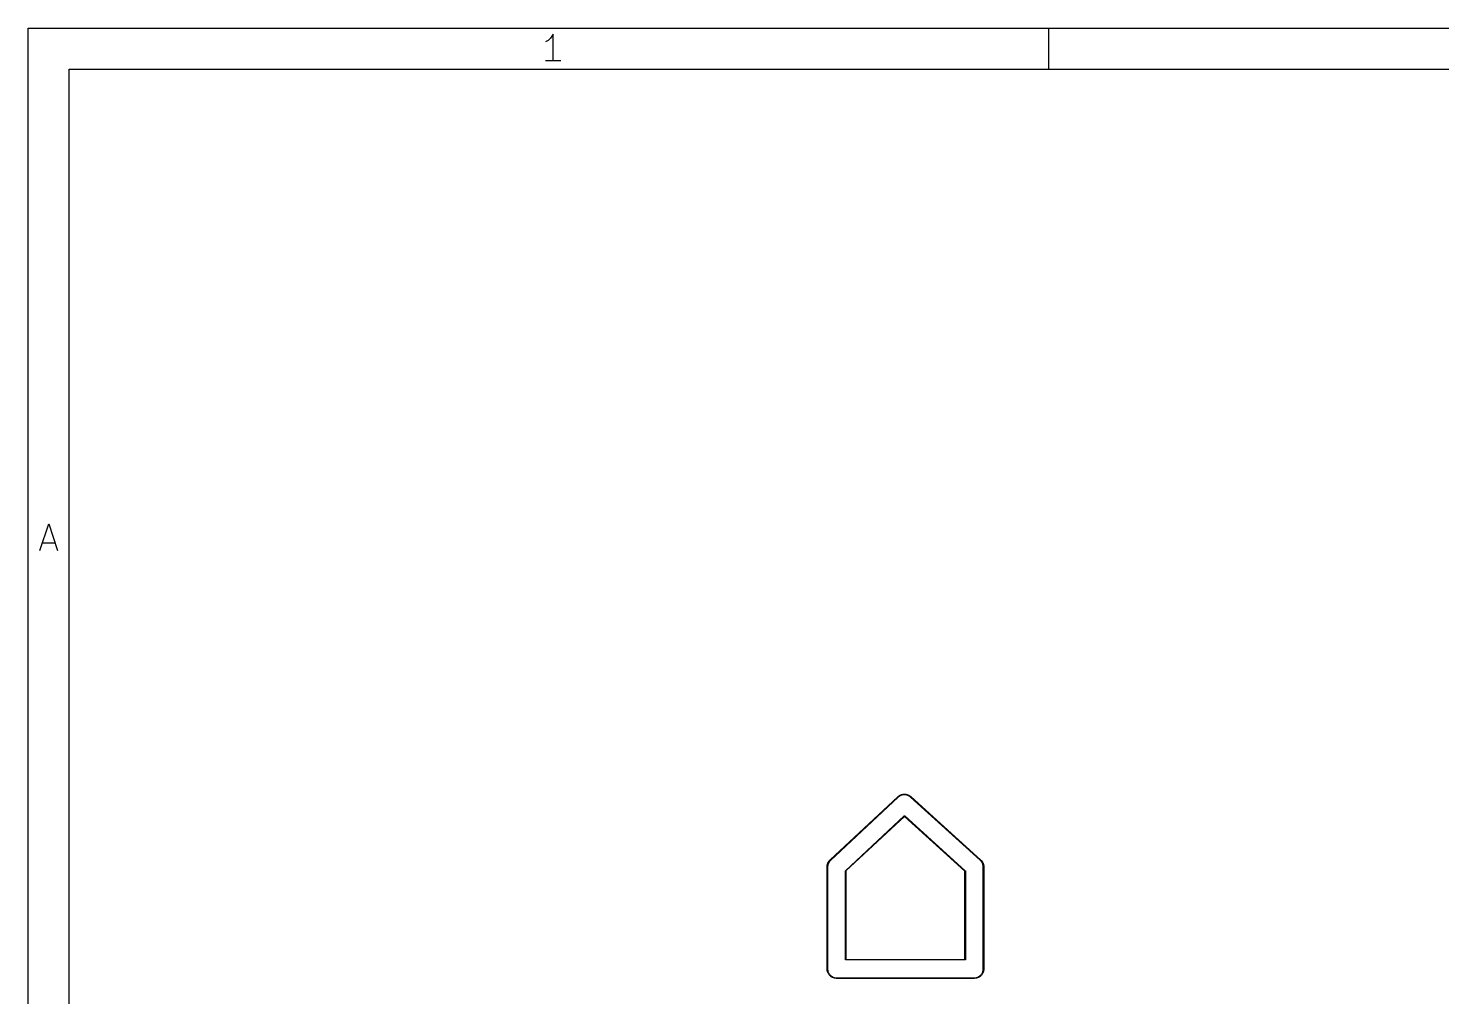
# Model space of a CAD drawing. Header units: inches. Extents: x 0.4 to 11.3, y -7.9 to -0.4.
# Drawn here: x 0.394 to 3.12, y -2.262 to -0.394 of the extents above; entities that cross this region are included whole.
import ezdxf

# ---------------------------------------------------------------- set-up
doc = ezdxf.new("R2010")
doc.units = ezdxf.units.IN
doc.header["$MEASUREMENT"] = 0
doc.layers.add('Translucent', color=161, linetype='CONTINUOUS', true_color=0x5994dc)

msp = doc.modelspace()

# ---------------------------------------------------------------- linework, layer by layer
at = {"layer": 'BLACK', "linetype": 'CONTINUOUS'}
for p, q in [((0.3937, -0.3937), (11.2993, -0.3937)), ((0.3937, -7.8743), (0.3937, -0.3937)), ((1.4062, -0.4053), (1.4013, -0.4126)), ((1.4062, -0.4564), (1.4062, -0.4053)), ((2.3622, -0.4724), (2.3622, -0.3937)), ((1.3965, -0.4174), (1.3916, -0.4199)), ((1.4013, -0.4126), (1.3965, -0.4174)), ((1.4208, -0.4564), (1.3916, -0.4564)), ((0.4724, -0.4724), (11.2206, -0.4724)), ((0.4724, -7.7956), (0.4724, -0.4724)), ((0.416, -1.4013), (0.4331, -1.3501)), ((0.4331, -1.3501), (0.4501, -1.4013)), ((0.4209, -1.3867), (0.4453, -1.3867))]:
    msp.add_line(p, q, dxfattribs=at)
at = {"layer": 'Translucent', "linetype": 'CONTINUOUS'}
for p, q in [((1.9403, -1.9985), (2.0712, -1.8764)), ((2.0719, -1.8772), (1.941, -1.9992)), ((2.0712, -1.8764), (2.0715, -1.8762)), ((2.0712, -1.8764), (2.0712, -1.8764)), ((2.0712, -1.8764), (2.0712, -1.8764)), ((2.0715, -1.8762), (2.0718, -1.8759)), ((2.0718, -1.8759), (2.0719, -1.8759)), ((2.0719, -1.8759), (2.072, -1.8758)), ((2.0719, -1.8759), (2.0719, -1.8759)), ((2.0722, -1.8769), (2.0719, -1.8772)), ((2.072, -1.8758), (2.0721, -1.8757)), ((2.0721, -1.8757), (2.0725, -1.8754)), ((2.0721, -1.8757), (2.0721, -1.8757)), ((2.0721, -1.8757), (2.0721, -1.8757)), ((2.0725, -1.8766), (2.0722, -1.8769)), ((2.0722, -1.8769), (2.0722, -1.8769)), ((2.0722, -1.8769), (2.0722, -1.8769)), ((2.0725, -1.8754), (2.0728, -1.8752)), ((2.0726, -1.8765), (2.0725, -1.8766)), ((2.0727, -1.8764), (2.0726, -1.8765)), ((2.0726, -1.8765), (2.0726, -1.8765)), ((2.0726, -1.8765), (2.0726, -1.8765)), ((2.0731, -1.8762), (2.0727, -1.8764)), ((2.0728, -1.8751), (2.0729, -1.875)), ((2.0728, -1.8752), (2.0728, -1.8751)), ((2.0728, -1.8751), (2.0728, -1.8751)), ((2.0729, -1.875), (2.0731, -1.8749)), ((2.0731, -1.8749), (2.0734, -1.8747)), ((2.0731, -1.8749), (2.0731, -1.8749)), ((2.0731, -1.8749), (2.0731, -1.8749)), ((2.0734, -1.8759), (2.0731, -1.8762)), ((2.0731, -1.8762), (2.0731, -1.8762)), ((2.0731, -1.8762), (2.0731, -1.8762)), ((2.0734, -1.8747), (2.0737, -1.8745)), ((2.0735, -1.8758), (2.0734, -1.8759)), ((2.0736, -1.8757), (2.0735, -1.8758)), ((2.0735, -1.8758), (2.0735, -1.8758)), ((2.0735, -1.8758), (2.0735, -1.8758)), ((2.074, -1.8755), (2.0736, -1.8757)), ((2.0737, -1.8745), (2.0738, -1.8745)), ((2.0738, -1.8745), (2.0739, -1.8744)), ((2.0738, -1.8745), (2.0738, -1.8745)), ((2.0739, -1.8744), (2.074, -1.8743)), ((2.074, -1.8743), (2.0741, -1.8743)), ((2.0743, -1.8753), (2.074, -1.8755)), ((2.074, -1.8755), (2.074, -1.8755)), ((2.074, -1.8755), (2.074, -1.8755)), ((2.0741, -1.8743), (2.0744, -1.8741)), ((2.0741, -1.8743), (2.0741, -1.8743)), ((2.0744, -1.8752), (2.0743, -1.8753)), ((2.0744, -1.8741), (2.0748, -1.8739)), ((2.0746, -1.8751), (2.0744, -1.8752)), ((2.0744, -1.8752), (2.0744, -1.8752)), ((2.0744, -1.8752), (2.0744, -1.8752)), ((2.0749, -1.8749), (2.0746, -1.8751)), ((2.0748, -1.8739), (2.0748, -1.8738)), ((2.0748, -1.8738), (2.0749, -1.8738)), ((2.0748, -1.8739), (2.0748, -1.8739)), ((2.0749, -1.8738), (2.0751, -1.8737)), ((2.0753, -1.8747), (2.0749, -1.8749)), ((2.0749, -1.8749), (2.0749, -1.8749)), ((2.0749, -1.8749), (2.0749, -1.8749)), ((2.0751, -1.8737), (2.0755, -1.8735)), ((2.0751, -1.8737), (2.0751, -1.8737)), ((2.0751, -1.8737), (2.0751, -1.8737)), ((2.0754, -1.8746), (2.0753, -1.8747)), ((2.0756, -1.8746), (2.0754, -1.8746)), ((2.0754, -1.8746), (2.0754, -1.8746)), ((2.0754, -1.8746), (2.0754, -1.8746)), ((2.0755, -1.8735), (2.0758, -1.8733)), ((2.0759, -1.8744), (2.0756, -1.8746)), ((2.0758, -1.8733), (2.0758, -1.8733)), ((2.0758, -1.8733), (2.0759, -1.8733)), ((2.0759, -1.8733), (2.076, -1.8732)), ((2.0763, -1.8742), (2.0759, -1.8744)), ((2.0759, -1.8744), (2.0759, -1.8744)), ((2.0759, -1.8744), (2.0759, -1.8744)), ((2.076, -1.8732), (2.0761, -1.8732)), ((2.0761, -1.8732), (2.0762, -1.8732)), ((2.0762, -1.8732), (2.0766, -1.873)), ((2.0762, -1.8732), (2.0762, -1.8732)), ((2.0764, -1.8741), (2.0763, -1.8742)), ((2.0766, -1.8741), (2.0764, -1.8741)), ((2.0764, -1.8741), (2.0764, -1.8741)), ((2.0764, -1.8741), (2.0764, -1.8741)), ((2.0766, -1.873), (2.0769, -1.8728)), ((2.0769, -1.8739), (2.0766, -1.8741)), ((2.0769, -1.8728), (2.0769, -1.8728)), ((2.0769, -1.8728), (2.077, -1.8728)), ((2.0773, -1.8737), (2.0769, -1.8739)), ((2.0769, -1.8739), (2.0769, -1.8739)), ((2.0769, -1.8739), (2.0769, -1.8739)), ((2.077, -1.8728), (2.0771, -1.8728)), ((2.0771, -1.8728), (2.0773, -1.8727)), ((2.0773, -1.8727), (2.0777, -1.8726)), ((2.0773, -1.8727), (2.0773, -1.8727)), ((2.0773, -1.8727), (2.0773, -1.8727)), ((2.0774, -1.8737), (2.0773, -1.8737)), ((2.0775, -1.8737), (2.0774, -1.8737)), ((2.0776, -1.8736), (2.0775, -1.8737)), ((2.0775, -1.8737), (2.0775, -1.8737)), ((2.078, -1.8735), (2.0776, -1.8736)), ((2.0777, -1.8726), (2.078, -1.8724)), ((2.078, -1.8724), (2.0781, -1.8724)), ((2.0784, -1.8734), (2.078, -1.8735)), ((2.078, -1.8735), (2.078, -1.8735)), ((2.078, -1.8735), (2.078, -1.8735)), ((2.0781, -1.8724), (2.0781, -1.8724)), ((2.0781, -1.8724), (2.0782, -1.8724)), ((2.0782, -1.8724), (2.0784, -1.8723)), ((2.0784, -1.8723), (2.0788, -1.8722)), ((2.0784, -1.8723), (2.0784, -1.8723)), ((2.0784, -1.8723), (2.0784, -1.8723)), ((2.0785, -1.8733), (2.0784, -1.8734)), ((2.0787, -1.8733), (2.0785, -1.8733)), ((2.0785, -1.8733), (2.0785, -1.8733)), ((2.0785, -1.8733), (2.0785, -1.8733)), ((2.0791, -1.8732), (2.0787, -1.8733)), ((2.0788, -1.8722), (2.0792, -1.8721)), ((2.0794, -1.8731), (2.0791, -1.8732)), ((2.0791, -1.8732), (2.0791, -1.8732)), ((2.0791, -1.8732), (2.0791, -1.8732)), ((2.0792, -1.8721), (2.0792, -1.8721)), ((2.0792, -1.8721), (2.0792, -1.8721)), ((2.0792, -1.8721), (2.0794, -1.8721)), ((2.0794, -1.8721), (2.0795, -1.872)), ((2.0796, -1.873), (2.0794, -1.8731)), ((2.0795, -1.872), (2.0795, -1.872)), ((2.0795, -1.872), (2.0796, -1.872)), ((2.0796, -1.872), (2.08, -1.8719)), ((2.0798, -1.873), (2.0796, -1.873)), ((2.0796, -1.873), (2.0796, -1.873)), ((2.0796, -1.873), (2.0796, -1.873)), ((2.0802, -1.8729), (2.0798, -1.873)), ((2.08, -1.8719), (2.0804, -1.8719)), ((2.0805, -1.8728), (2.0802, -1.8729)), ((2.0802, -1.8729), (2.0802, -1.8729)), ((2.0802, -1.8729), (2.0802, -1.8729)), ((2.0804, -1.8719), (2.0804, -1.8718)), ((2.0804, -1.8718), (2.0805, -1.8718)), ((2.0804, -1.8719), (2.0804, -1.8719)), ((2.0805, -1.8718), (2.0807, -1.8718)), ((2.0807, -1.8728), (2.0805, -1.8728)), ((2.0807, -1.8718), (2.0811, -1.8717)), ((2.0807, -1.8718), (2.0807, -1.8718)), ((2.0807, -1.8718), (2.0807, -1.8718)), ((2.0809, -1.8728), (2.0807, -1.8728)), ((2.0807, -1.8728), (2.0807, -1.8728)), ((2.0807, -1.8728), (2.0807, -1.8728)), ((2.0813, -1.8727), (2.0809, -1.8728)), ((2.0811, -1.8717), (2.0815, -1.8717)), ((2.0817, -1.8727), (2.0813, -1.8727)), ((2.0813, -1.8727), (2.0813, -1.8727)), ((2.0813, -1.8727), (2.0813, -1.8727)), ((2.0815, -1.8717), (2.0815, -1.8717)), ((2.0815, -1.8717), (2.0816, -1.8717)), ((2.0816, -1.8717), (2.0817, -1.8717)), ((2.0817, -1.8717), (2.0819, -1.8716)), ((2.0818, -1.8726), (2.0817, -1.8727)), ((2.082, -1.8726), (2.0818, -1.8726)), ((2.0818, -1.8726), (2.0818, -1.8726)), ((2.0818, -1.8726), (2.0818, -1.8726)), ((2.0819, -1.8716), (2.0819, -1.8716)), ((2.0819, -1.8716), (2.0819, -1.8716)), ((2.0819, -1.8716), (2.0823, -1.8716)), ((2.0824, -1.8726), (2.082, -1.8726)), ((2.0823, -1.8716), (2.0827, -1.8716)), ((2.0828, -1.8726), (2.0824, -1.8726)), ((2.0824, -1.8726), (2.0824, -1.8726)), ((2.0824, -1.8726), (2.0824, -1.8726)), ((2.0827, -1.8716), (2.0827, -1.8716)), ((2.0827, -1.8716), (2.0828, -1.8716)), ((2.0828, -1.8716), (2.0829, -1.8716)), ((2.0829, -1.8726), (2.0828, -1.8726)), ((2.0829, -1.8716), (2.0831, -1.8716)), ((2.083, -1.8726), (2.0829, -1.8726)), ((2.0829, -1.8726), (2.0829, -1.8726)), ((2.0831, -1.8726), (2.083, -1.8726)), ((2.0831, -1.8716), (2.0831, -1.8716)), ((2.0831, -1.8716), (2.0831, -1.8716)), ((2.0831, -1.8716), (2.0835, -1.8716)), ((2.0835, -1.8726), (2.0831, -1.8726)), ((2.0835, -1.8716), (2.0839, -1.8716)), ((2.0835, -1.8726), (2.0835, -1.8726)), ((2.0835, -1.8726), (2.0835, -1.8726)), ((2.0839, -1.8725), (2.0835, -1.8726)), ((2.0839, -1.8716), (2.0839, -1.8716)), ((2.0839, -1.8716), (2.0841, -1.8716)), ((2.0839, -1.8716), (2.0839, -1.8716)), ((2.0841, -1.8726), (2.0839, -1.8725)), ((2.0841, -1.8716), (2.0843, -1.8716)), ((2.0842, -1.8726), (2.0841, -1.8726)), ((2.0841, -1.8726), (2.0841, -1.8726)), ((2.0841, -1.8726), (2.0841, -1.8726)), ((2.0846, -1.8726), (2.0842, -1.8726)), ((2.0843, -1.8716), (2.0843, -1.8716)), ((2.0843, -1.8716), (2.0843, -1.8716)), ((2.0843, -1.8716), (2.0847, -1.8716)), ((2.085, -1.8726), (2.0846, -1.8726)), ((2.0846, -1.8726), (2.0846, -1.8726)), ((2.0846, -1.8726), (2.0846, -1.8726)), ((2.0847, -1.8716), (2.0851, -1.8716)), ((2.0852, -1.8726), (2.085, -1.8726)), ((2.0851, -1.8716), (2.0851, -1.8716)), ((2.0851, -1.8716), (2.0851, -1.8716)), ((2.0851, -1.8716), (2.0853, -1.8716)), ((2.0854, -1.8726), (2.0852, -1.8726)), ((2.0852, -1.8726), (2.0852, -1.8726)), ((2.0852, -1.8726), (2.0852, -1.8726)), ((2.0853, -1.8716), (2.0855, -1.8716)), ((2.0858, -1.8727), (2.0854, -1.8726)), ((2.0855, -1.8716), (2.0855, -1.8716)), ((2.0855, -1.8716), (2.0855, -1.8716)), ((2.0855, -1.8716), (2.0859, -1.8717)), ((2.0862, -1.8727), (2.0858, -1.8727)), ((2.0858, -1.8727), (2.0858, -1.8727)), ((2.0858, -1.8727), (2.0858, -1.8727)), ((2.0859, -1.8717), (2.0863, -1.8717)), ((2.0863, -1.8728), (2.0862, -1.8727)), ((2.0863, -1.8717), (2.0863, -1.8718)), ((2.0863, -1.8718), (2.0863, -1.8718)), ((2.0863, -1.8718), (2.0865, -1.8718)), ((2.0865, -1.8728), (2.0863, -1.8728)), ((2.0863, -1.8728), (2.0863, -1.8728)), ((2.0863, -1.8728), (2.0863, -1.8728)), ((2.0865, -1.8718), (2.0866, -1.8718)), ((2.0869, -1.8729), (2.0865, -1.8728)), ((2.0866, -1.8718), (2.0866, -1.8718)), ((2.0866, -1.8718), (2.0867, -1.8718)), ((2.0867, -1.8718), (2.0871, -1.8719)), ((2.0873, -1.8729), (2.0869, -1.8729)), ((2.0869, -1.8729), (2.0869, -1.8729)), ((2.0869, -1.8729), (2.0869, -1.8729)), ((2.0871, -1.8719), (2.0875, -1.872)), ((2.0874, -1.873), (2.0873, -1.8729)), ((2.0876, -1.873), (2.0874, -1.873)), ((2.0874, -1.873), (2.0874, -1.873)), ((2.0874, -1.873), (2.0874, -1.873)), ((2.0875, -1.872), (2.0875, -1.872)), ((2.0875, -1.872), (2.0875, -1.872)), ((2.0875, -1.872), (2.0876, -1.872)), ((2.0876, -1.872), (2.0878, -1.872)), ((2.088, -1.8731), (2.0876, -1.873)), ((2.0878, -1.872), (2.0878, -1.872)), ((2.0878, -1.872), (2.0878, -1.872)), ((2.0878, -1.872), (2.0882, -1.8721)), ((2.0884, -1.8732), (2.088, -1.8731)), ((2.088, -1.8731), (2.088, -1.8731)), ((2.088, -1.8731), (2.088, -1.8731)), ((2.0882, -1.8721), (2.0886, -1.8722)), ((2.0885, -1.8732), (2.0884, -1.8732)), ((2.0885, -1.8733), (2.0885, -1.8732)), ((2.0885, -1.8732), (2.0885, -1.8732)), ((2.0887, -1.8733), (2.0885, -1.8733)), ((2.0886, -1.8722), (2.0886, -1.8723)), ((2.0886, -1.8723), (2.0886, -1.8723)), ((2.0886, -1.8723), (2.0888, -1.8723)), ((2.089, -1.8734), (2.0887, -1.8733)), ((2.0888, -1.8723), (2.089, -1.8723)), ((2.089, -1.8723), (2.089, -1.8724)), ((2.089, -1.8724), (2.089, -1.8724)), ((2.089, -1.8724), (2.0894, -1.8725)), ((2.0891, -1.8734), (2.089, -1.8734)), ((2.0894, -1.8735), (2.0891, -1.8734)), ((2.0891, -1.8734), (2.0891, -1.8734)), ((2.0894, -1.8725), (2.0897, -1.8726)), ((2.0896, -1.8736), (2.0894, -1.8735)), ((2.0897, -1.8737), (2.0896, -1.8736)), ((2.0896, -1.8736), (2.0896, -1.8736)), ((2.0896, -1.8736), (2.0896, -1.8736)), ((2.0897, -1.8726), (2.0898, -1.8726)), ((2.0901, -1.8738), (2.0897, -1.8737)), ((2.0898, -1.8726), (2.0898, -1.8726)), ((2.0898, -1.8726), (2.0899, -1.8727)), ((2.0899, -1.8727), (2.0901, -1.8727)), ((2.0901, -1.8727), (2.0901, -1.8727)), ((2.0901, -1.8727), (2.0901, -1.8727)), ((2.0901, -1.8727), (2.0905, -1.8729)), ((2.0905, -1.874), (2.0901, -1.8738)), ((2.0901, -1.8738), (2.0901, -1.8738)), ((2.0901, -1.8738), (2.0901, -1.8738)), ((2.0905, -1.8729), (2.0909, -1.873)), ((2.0906, -1.874), (2.0905, -1.874)), ((2.0908, -1.8741), (2.0906, -1.874)), ((2.0906, -1.874), (2.0906, -1.874)), ((2.0906, -1.874), (2.0906, -1.874)), ((2.0911, -1.8743), (2.0908, -1.8741)), ((2.0909, -1.873), (2.0909, -1.8731)), ((2.0909, -1.8731), (2.0909, -1.8731)), ((2.0909, -1.8731), (2.091, -1.8731)), ((2.091, -1.8731), (2.0912, -1.8732)), ((2.0915, -1.8744), (2.0911, -1.8743)), ((2.0911, -1.8743), (2.0911, -1.8743)), ((2.0911, -1.8743), (2.0911, -1.8743)), ((2.0912, -1.8732), (2.0912, -1.8732)), ((2.0912, -1.8732), (2.0912, -1.8732)), ((2.0912, -1.8732), (2.0916, -1.8734)), ((2.0916, -1.8745), (2.0915, -1.8744)), ((2.0916, -1.8734), (2.0919, -1.8736)), ((2.0917, -1.8745), (2.0916, -1.8745)), ((2.0916, -1.8745), (2.0916, -1.8745)), ((2.0918, -1.8746), (2.0917, -1.8745)), ((2.0921, -1.8748), (2.0918, -1.8746)), ((2.0919, -1.8736), (2.0919, -1.8736)), ((2.0919, -1.8736), (2.092, -1.8736)), ((2.092, -1.8736), (2.0921, -1.8736)), ((2.0921, -1.8736), (2.0922, -1.8737)), ((2.0925, -1.875), (2.0921, -1.8748)), ((2.0921, -1.8748), (2.0921, -1.8748)), ((2.0921, -1.8748), (2.0921, -1.8748)), ((2.0922, -1.8737), (2.0923, -1.8737)), ((2.0923, -1.8737), (2.0923, -1.8737)), ((2.0923, -1.8737), (2.0926, -1.8739)), ((2.0926, -1.8751), (2.0925, -1.875)), ((2.0926, -1.8739), (2.093, -1.8741)), ((2.0928, -1.8752), (2.0926, -1.8751)), ((2.0926, -1.8751), (2.0926, -1.8751)), ((2.0926, -1.8751), (2.0926, -1.8751)), ((2.0931, -1.8754), (2.0928, -1.8752)), ((2.093, -1.8741), (2.093, -1.8741)), ((2.093, -1.8741), (2.093, -1.8741)), ((2.093, -1.8741), (2.0931, -1.8742)), ((2.0931, -1.8742), (2.0933, -1.8743)), ((2.0934, -1.8756), (2.0931, -1.8754)), ((2.0931, -1.8754), (2.0931, -1.8754)), ((2.0931, -1.8754), (2.0931, -1.8754)), ((2.0933, -1.8743), (2.0933, -1.8743)), ((2.0933, -1.8743), (2.0933, -1.8743)), ((2.0933, -1.8743), (2.0936, -1.8746)), ((2.0936, -1.8757), (2.0934, -1.8756)), ((2.0936, -1.8746), (2.094, -1.8748)), ((2.0937, -1.8758), (2.0936, -1.8757)), ((2.0936, -1.8757), (2.0936, -1.8757)), ((2.0936, -1.8757), (2.0936, -1.8757)), ((2.094, -1.876), (2.0937, -1.8758)), ((2.094, -1.8748), (2.094, -1.8748)), ((2.094, -1.8748), (2.094, -1.8748)), ((2.094, -1.8748), (2.0941, -1.8749)), ((2.0943, -1.8763), (2.094, -1.876)), ((2.094, -1.876), (2.094, -1.876)), ((2.094, -1.876), (2.094, -1.876)), ((2.0941, -1.8749), (2.0943, -1.875)), ((2.0943, -1.875), (2.0943, -1.875)), ((2.0943, -1.875), (2.0943, -1.875)), ((2.0943, -1.875), (2.0946, -1.8752)), ((2.0945, -1.8764), (2.0943, -1.8763)), ((2.0946, -1.8765), (2.0945, -1.8764)), ((2.0945, -1.8764), (2.0945, -1.8764)), ((2.0945, -1.8764), (2.0945, -1.8764)), ((2.0946, -1.8752), (2.0949, -1.8755)), ((2.0949, -1.8767), (2.0946, -1.8765)), ((2.0949, -1.8755), (2.0949, -1.8755)), ((2.0949, -1.8755), (2.095, -1.8755)), ((2.0952, -1.877), (2.0949, -1.8767)), ((2.0949, -1.8767), (2.0949, -1.8767)), ((2.0949, -1.8767), (2.0949, -1.8767)), ((2.095, -1.8755), (2.0951, -1.8756)), ((2.0951, -1.8756), (2.0952, -1.8757)), ((2.0952, -1.8757), (2.0952, -1.8757)), ((2.0952, -1.8757), (2.0952, -1.8757)), ((2.0952, -1.8757), (2.0955, -1.876)), ((2.2301, -1.999), (2.0952, -1.877)), ((2.0955, -1.876), (2.0958, -1.8763)), ((2.0958, -1.8763), (2.0959, -1.8763)), ((2.0959, -1.8763), (2.0959, -1.8763)), ((2.0959, -1.8763), (2.2307, -1.9983)), ((1.9701, -2.0192), (2.0835, -1.9135)), ((2.0838, -1.9145), (1.971, -2.0197)), ((2.0835, -1.9135), (2.0836, -1.9134)), ((2.0836, -1.9134), (2.0836, -1.9134)), ((2.0836, -1.9134), (2.0836, -1.9134)), ((2.0836, -1.9134), (2.0836, -1.9134)), ((2.0836, -1.9134), (2.0838, -1.9134)), ((2.0838, -1.9134), (2.084, -1.9134)), ((2.2003, -2.0199), (2.0838, -1.9145)), ((2.084, -1.9134), (2.084, -1.9134)), ((2.084, -1.9134), (2.084, -1.9134)), ((2.084, -1.9134), (2.0842, -1.9135)), ((2.084, -1.9134), (2.084, -1.9134)), ((2.0842, -1.9135), (2.2011, -2.0193)), ((1.9345, -2.0118), (1.9346, -2.0115)), ((1.9345, -2.2087), (1.9345, -2.0118)), ((1.9345, -2.0118), (1.9345, -2.0118)), ((1.9345, -2.0118), (1.9345, -2.0118)), ((1.9346, -2.01), (1.9347, -2.0097)), ((1.9346, -2.0103), (1.9346, -2.01)), ((1.9346, -2.01), (1.9346, -2.01)), ((1.9346, -2.01), (1.9346, -2.01)), ((1.9346, -2.0106), (1.9346, -2.0103)), ((1.9346, -2.0109), (1.9346, -2.0106)), ((1.9346, -2.0106), (1.9346, -2.0106)), ((1.9346, -2.0106), (1.9346, -2.0106)), ((1.9346, -2.0112), (1.9346, -2.0109)), ((1.9346, -2.0115), (1.9346, -2.0112)), ((1.9346, -2.0112), (1.9346, -2.0112)), ((1.9346, -2.0112), (1.9346, -2.0112)), ((1.9347, -2.0094), (1.9348, -2.0091)), ((1.9347, -2.0095), (1.9347, -2.0094)), ((1.9347, -2.0094), (1.9347, -2.0094)), ((1.9347, -2.0097), (1.9347, -2.0095)), ((1.9348, -2.0088), (1.9349, -2.0085)), ((1.9348, -2.0091), (1.9348, -2.0088)), ((1.9348, -2.0088), (1.9348, -2.0088)), ((1.9348, -2.0088), (1.9348, -2.0088)), ((1.9349, -2.0082), (1.935, -2.0079)), ((1.9349, -2.0083), (1.9349, -2.0082)), ((1.9349, -2.0085), (1.9349, -2.0083)), ((1.9349, -2.0083), (1.9349, -2.0083)), ((1.935, -2.0076), (1.9351, -2.0074)), ((1.935, -2.0077), (1.935, -2.0076)), ((1.935, -2.0076), (1.935, -2.0076)), ((1.935, -2.0079), (1.935, -2.0077)), ((1.9351, -2.0074), (1.9352, -2.0071)), ((1.9352, -2.0071), (1.9353, -2.0068)), ((1.9352, -2.0071), (1.9352, -2.0071)), ((1.9352, -2.0071), (1.9352, -2.0071)), ((1.9353, -2.0065), (1.9354, -2.0062)), ((1.9353, -2.0068), (1.9353, -2.0065)), ((1.9353, -2.0065), (1.9353, -2.0065)), ((1.9353, -2.0065), (1.9353, -2.0065)), ((1.9354, -2.0062), (1.9355, -2.006)), ((1.9355, -2.0059), (1.9356, -2.0057)), ((1.9355, -2.006), (1.9355, -2.0059)), ((1.9355, -2.006), (1.9355, -2.006)), ((1.9356, -2.011), (1.9355, -2.0112)), ((1.9355, -2.0112), (1.9355, -2.0115)), ((1.9355, -2.0115), (1.9355, -2.0115)), ((1.9355, -2.0115), (1.9355, -2.0115)), ((1.9355, -2.0115), (1.9355, -2.0118)), ((1.9355, -2.0118), (1.9355, -2.2087)), ((1.9356, -2.0057), (1.9357, -2.0054)), ((1.9357, -2.0098), (1.9356, -2.0101)), ((1.9356, -2.0101), (1.9356, -2.0104)), ((1.9356, -2.0104), (1.9356, -2.0104)), ((1.9356, -2.0104), (1.9356, -2.0104)), ((1.9356, -2.0104), (1.9356, -2.0107)), ((1.9356, -2.0107), (1.9356, -2.0109)), ((1.9356, -2.0109), (1.9356, -2.0109)), ((1.9356, -2.0109), (1.9356, -2.011)), ((1.9357, -2.0053), (1.9358, -2.0051)), ((1.9357, -2.0054), (1.9357, -2.0053)), ((1.9357, -2.0054), (1.9357, -2.0054)), ((1.9358, -2.009), (1.9357, -2.0093)), ((1.9357, -2.0093), (1.9357, -2.0093)), ((1.9357, -2.0093), (1.9357, -2.0093)), ((1.9357, -2.0093), (1.9357, -2.0096)), ((1.9357, -2.0096), (1.9357, -2.0098)), ((1.9357, -2.0098), (1.9357, -2.0098)), ((1.9357, -2.0098), (1.9357, -2.0098)), ((1.9358, -2.0051), (1.9359, -2.0049)), ((1.9359, -2.0085), (1.9358, -2.0087)), ((1.9358, -2.0087), (1.9358, -2.0087)), ((1.9358, -2.0087), (1.9358, -2.0087)), ((1.9358, -2.0087), (1.9358, -2.009)), ((1.9359, -2.0048), (1.9361, -2.0046)), ((1.9359, -2.0049), (1.9359, -2.0048)), ((1.9359, -2.0048), (1.9359, -2.0048)), ((1.936, -2.0079), (1.9359, -2.0082)), ((1.9359, -2.0082), (1.9359, -2.0082)), ((1.9359, -2.0082), (1.9359, -2.0082)), ((1.9359, -2.0082), (1.9359, -2.0085)), ((1.9361, -2.0076), (1.936, -2.0079)), ((1.9361, -2.0046), (1.9362, -2.0043)), ((1.9362, -2.0071), (1.9361, -2.0074)), ((1.9361, -2.0074), (1.9361, -2.0076)), ((1.9361, -2.0076), (1.9361, -2.0076)), ((1.9361, -2.0076), (1.9361, -2.0076)), ((1.9362, -2.0042), (1.9363, -2.004)), ((1.9362, -2.0043), (1.9362, -2.0042)), ((1.9362, -2.0043), (1.9362, -2.0043)), ((1.9363, -2.0068), (1.9362, -2.0071)), ((1.9362, -2.0071), (1.9362, -2.0071)), ((1.9362, -2.0071), (1.9362, -2.0071)), ((1.9363, -2.004), (1.9364, -2.0038)), ((1.9364, -2.0065), (1.9363, -2.0068)), ((1.9364, -2.0037), (1.9366, -2.0035)), ((1.9364, -2.0038), (1.9364, -2.0037)), ((1.9364, -2.0038), (1.9364, -2.0038)), ((1.9365, -2.006), (1.9364, -2.0063)), ((1.9364, -2.0063), (1.9364, -2.0065)), ((1.9364, -2.0065), (1.9364, -2.0065)), ((1.9364, -2.0065), (1.9364, -2.0065)), ((1.9366, -2.006), (1.9365, -2.006)), ((1.9366, -2.0035), (1.9367, -2.0032)), ((1.9367, -2.0055), (1.9366, -2.0057)), ((1.9366, -2.0057), (1.9366, -2.006)), ((1.9366, -2.006), (1.9366, -2.006)), ((1.9367, -2.0032), (1.9369, -2.003)), ((1.9367, -2.0032), (1.9367, -2.0032)), ((1.9367, -2.0032), (1.9367, -2.0032)), ((1.9368, -2.0055), (1.9367, -2.0055)), ((1.9367, -2.0055), (1.9367, -2.0055)), ((1.937, -2.005), (1.9368, -2.0052)), ((1.9368, -2.0052), (1.9368, -2.0055)), ((1.9369, -2.003), (1.937, -2.0027)), ((1.937, -2.0027), (1.9372, -2.0024)), ((1.937, -2.0027), (1.937, -2.0027)), ((1.937, -2.0027), (1.937, -2.0027)), ((1.9371, -2.0047), (1.937, -2.0049)), ((1.937, -2.0049), (1.937, -2.0049)), ((1.937, -2.0049), (1.937, -2.005)), ((1.9372, -2.0044), (1.9371, -2.0047)), ((1.9372, -2.0024), (1.9373, -2.0022)), ((1.9373, -2.0042), (1.9372, -2.0044)), ((1.9372, -2.0044), (1.9372, -2.0044)), ((1.9372, -2.0044), (1.9372, -2.0044)), ((1.9373, -2.0021), (1.9375, -2.0019)), ((1.9373, -2.0022), (1.9373, -2.0021)), ((1.9373, -2.0022), (1.9373, -2.0022)), ((1.9374, -2.0039), (1.9373, -2.0042)), ((1.9375, -2.0039), (1.9374, -2.0039)), ((1.9374, -2.0039), (1.9374, -2.0039)), ((1.9375, -2.0019), (1.9376, -2.0017)), ((1.9376, -2.0037), (1.9375, -2.0039)), ((1.9376, -2.0017), (1.9378, -2.0014)), ((1.9376, -2.0017), (1.9376, -2.0017)), ((1.9376, -2.0017), (1.9376, -2.0017)), ((1.9377, -2.0034), (1.9376, -2.0037)), ((1.9378, -2.0032), (1.9377, -2.0034)), ((1.9377, -2.0034), (1.9377, -2.0034)), ((1.9377, -2.0034), (1.9377, -2.0034)), ((1.9378, -2.0014), (1.938, -2.0012)), ((1.938, -2.0029), (1.9378, -2.0032)), ((1.938, -2.0012), (1.9381, -2.001)), ((1.938, -2.0012), (1.938, -2.0012)), ((1.938, -2.0012), (1.938, -2.0012)), ((1.9381, -2.0027), (1.938, -2.0029)), ((1.938, -2.0029), (1.938, -2.0029)), ((1.938, -2.0029), (1.938, -2.0029)), ((1.9381, -2.001), (1.9383, -2.0007)), ((1.9383, -2.0025), (1.9381, -2.0027)), ((1.9383, -2.0007), (1.9385, -2.0005)), ((1.9383, -2.0007), (1.9383, -2.0007)), ((1.9383, -2.0007), (1.9383, -2.0007)), ((1.9384, -2.0022), (1.9383, -2.0025)), ((1.9383, -2.0025), (1.9383, -2.0025)), ((1.9383, -2.0025), (1.9383, -2.0025)), ((1.9386, -2.002), (1.9384, -2.0022)), ((1.9385, -2.0005), (1.9387, -2.0002)), ((1.9388, -2.0017), (1.9386, -2.002)), ((1.9386, -2.002), (1.9386, -2.002)), ((1.9386, -2.002), (1.9386, -2.002)), ((1.9387, -2.0002), (1.9389, -2)), ((1.9387, -2.0002), (1.9387, -2.0002)), ((1.9387, -2.0002), (1.9387, -2.0002)), ((1.9389, -2.0015), (1.9388, -2.0017)), ((1.9389, -2), (1.9391, -1.9998)), ((1.9391, -2.0013), (1.9389, -2.0015)), ((1.9389, -2.0015), (1.9389, -2.0015)), ((1.9389, -2.0015), (1.9389, -2.0015)), ((1.9391, -1.9998), (1.9393, -1.9996)), ((1.9391, -1.9998), (1.9391, -1.9998)), ((1.9391, -1.9998), (1.9391, -1.9998)), ((1.9393, -2.0011), (1.9391, -2.0013)), ((1.9393, -1.9996), (1.9395, -1.9993)), ((1.9395, -2.0009), (1.9393, -2.0011)), ((1.9393, -2.0011), (1.9393, -2.0011)), ((1.9393, -2.0011), (1.9393, -2.0011)), ((1.9395, -1.9993), (1.9397, -1.9991)), ((1.9395, -1.9993), (1.9395, -1.9993)), ((1.9395, -1.9993), (1.9395, -1.9993)), ((1.9396, -2.0007), (1.9395, -2.0009)), ((1.9398, -2.0005), (1.9396, -2.0007)), ((1.9396, -2.0007), (1.9396, -2.0007)), ((1.9396, -2.0007), (1.9396, -2.0007)), ((1.9397, -1.9991), (1.9399, -1.9989)), ((1.94, -2.0002), (1.9398, -2.0005)), ((1.9399, -1.9989), (1.9401, -1.9987)), ((1.9399, -1.9989), (1.9399, -1.9989)), ((1.9399, -1.9989), (1.9399, -1.9989)), ((1.9402, -2), (1.94, -2.0002)), ((1.94, -2.0002), (1.94, -2.0002)), ((1.94, -2.0002), (1.94, -2.0002)), ((1.9401, -1.9987), (1.9403, -1.9985)), ((1.9404, -1.9998), (1.9402, -2)), ((1.9403, -1.9985), (1.9403, -1.9985)), ((1.9403, -1.9985), (1.9403, -1.9985)), ((1.9406, -1.9996), (1.9404, -1.9998)), ((1.9404, -1.9998), (1.9404, -1.9998)), ((1.9404, -1.9998), (1.9404, -1.9998)), ((1.9408, -1.9994), (1.9406, -1.9996)), ((1.941, -1.9992), (1.9408, -1.9994)), ((1.9408, -1.9994), (1.9408, -1.9994)), ((1.9408, -1.9994), (1.9408, -1.9994)), ((2.2304, -1.9993), (2.2301, -1.999)), ((2.2307, -1.9996), (2.2304, -1.9993)), ((2.2304, -1.9993), (2.2304, -1.9993)), ((2.2304, -1.9993), (2.2304, -1.9993)), ((2.2307, -1.9983), (2.2307, -1.9983)), ((2.2307, -1.9983), (2.2307, -1.9983)), ((2.2307, -1.9983), (2.231, -1.9986)), ((2.2308, -1.9997), (2.2307, -1.9996)), ((2.2309, -1.9998), (2.2308, -1.9997)), ((2.2308, -1.9997), (2.2308, -1.9997)), ((2.2308, -1.9997), (2.2308, -1.9997)), ((2.2312, -2.0001), (2.2309, -1.9998)), ((2.231, -1.9986), (2.2314, -1.9989)), ((2.2315, -2.0005), (2.2312, -2.0001)), ((2.2312, -2.0001), (2.2312, -2.0001)), ((2.2312, -2.0001), (2.2312, -2.0001)), ((2.2314, -1.9989), (2.2314, -1.9989)), ((2.2314, -1.9989), (2.2314, -1.9989)), ((2.2314, -1.9989), (2.2315, -1.999)), ((2.2315, -1.999), (2.2316, -1.9991)), ((2.2315, -2.0006), (2.2315, -2.0005)), ((2.2315, -2.0005), (2.2315, -2.0005)), ((2.2316, -2.0007), (2.2315, -2.0006)), ((2.2315, -2.0006), (2.2315, -2.0006)), ((2.2316, -1.9991), (2.2316, -1.9991)), ((2.2316, -1.9991), (2.2316, -1.9991)), ((2.2316, -1.9991), (2.2319, -1.9995)), ((2.2319, -2.001), (2.2316, -2.0007)), ((2.2319, -1.9995), (2.2322, -1.9998)), ((2.2322, -2.0013), (2.2319, -2.001)), ((2.2319, -2.001), (2.2319, -2.001)), ((2.2319, -2.001), (2.2319, -2.001)), ((2.2322, -1.9998), (2.2322, -1.9998)), ((2.2322, -1.9998), (2.2322, -1.9998)), ((2.2322, -1.9998), (2.2323, -1.9999)), ((2.2322, -2.0014), (2.2322, -2.0013)), ((2.2323, -2.0014), (2.2322, -2.0014)), ((2.2322, -2.0014), (2.2322, -2.0014)), ((2.2323, -1.9999), (2.2324, -2)), ((2.2323, -2.0015), (2.2323, -2.0014)), ((2.2326, -2.0019), (2.2323, -2.0015)), ((2.2324, -2), (2.2324, -2)), ((2.2324, -2), (2.2324, -2)), ((2.2324, -2), (2.2327, -2.0004)), ((2.2328, -2.0022), (2.2326, -2.0019)), ((2.2326, -2.0019), (2.2326, -2.0019)), ((2.2326, -2.0019), (2.2326, -2.0019)), ((2.2327, -2.0004), (2.2329, -2.0007)), ((2.2329, -2.0023), (2.2328, -2.0022)), ((2.2329, -2.0007), (2.2329, -2.0007)), ((2.2329, -2.0007), (2.233, -2.0007)), ((2.2329, -2.0024), (2.2329, -2.0023)), ((2.233, -2.0025), (2.2329, -2.0024)), ((2.2329, -2.0024), (2.2329, -2.0024)), ((2.233, -2.0007), (2.233, -2.0008)), ((2.233, -2.0008), (2.2331, -2.0009)), ((2.2332, -2.0028), (2.233, -2.0025)), ((2.2331, -2.0009), (2.2331, -2.001)), ((2.2331, -2.001), (2.2331, -2.001)), ((2.2331, -2.001), (2.2334, -2.0013)), ((2.2334, -2.0032), (2.2332, -2.0028)), ((2.2332, -2.0028), (2.2332, -2.0028)), ((2.2332, -2.0028), (2.2332, -2.0028)), ((2.2334, -2.0013), (2.2336, -2.0017)), ((2.2335, -2.0033), (2.2334, -2.0032)), ((2.2336, -2.0034), (2.2335, -2.0033)), ((2.2335, -2.0033), (2.2335, -2.0033)), ((2.2335, -2.0033), (2.2335, -2.0033)), ((2.2336, -2.0017), (2.2336, -2.0017)), ((2.2336, -2.0017), (2.2337, -2.0017)), ((2.2337, -2.0038), (2.2336, -2.0034)), ((2.2337, -2.0017), (2.2337, -2.0018)), ((2.2337, -2.0018), (2.2338, -2.0019)), ((2.2338, -2.0038), (2.2337, -2.0038)), ((2.2338, -2.0019), (2.2338, -2.0019)), ((2.2338, -2.0019), (2.2338, -2.0019)), ((2.2338, -2.0019), (2.234, -2.0023)), ((2.234, -2.0042), (2.2338, -2.0038)), ((2.2338, -2.0038), (2.2338, -2.0038)), ((2.234, -2.0023), (2.2343, -2.0027)), ((2.234, -2.0043), (2.234, -2.0042)), ((2.2341, -2.0044), (2.234, -2.0043)), ((2.234, -2.0043), (2.234, -2.0043)), ((2.234, -2.0043), (2.234, -2.0043)), ((2.2342, -2.0048), (2.2341, -2.0044)), ((2.2344, -2.0052), (2.2342, -2.0048)), ((2.2342, -2.0048), (2.2342, -2.0048)), ((2.2342, -2.0048), (2.2342, -2.0048)), ((2.2343, -2.0027), (2.2343, -2.0027)), ((2.2343, -2.0027), (2.2343, -2.0027)), ((2.2343, -2.0027), (2.2343, -2.0028)), ((2.2343, -2.0028), (2.2344, -2.0029)), ((2.2344, -2.0029), (2.2344, -2.003)), ((2.2344, -2.003), (2.2344, -2.003)), ((2.2344, -2.003), (2.2346, -2.0034)), ((2.2345, -2.0053), (2.2344, -2.0052)), ((2.2345, -2.0054), (2.2345, -2.0053)), ((2.2345, -2.0053), (2.2345, -2.0053)), ((2.2345, -2.0055), (2.2345, -2.0054)), ((2.2347, -2.0059), (2.2345, -2.0055)), ((2.2346, -2.0034), (2.2348, -2.0037)), ((2.2348, -2.0063), (2.2347, -2.0059)), ((2.2347, -2.0059), (2.2347, -2.0059)), ((2.2347, -2.0059), (2.2347, -2.0059)), ((2.2348, -2.0037), (2.2348, -2.0038)), ((2.2348, -2.0038), (2.2348, -2.0038)), ((2.2348, -2.0038), (2.2349, -2.0039)), ((2.2348, -2.0064), (2.2348, -2.0063)), ((2.2349, -2.0064), (2.2348, -2.0064)), ((2.2349, -2.0039), (2.235, -2.004)), ((2.2349, -2.0065), (2.2349, -2.0064)), ((2.2349, -2.0064), (2.2349, -2.0064)), ((2.235, -2.0069), (2.2349, -2.0065)), ((2.235, -2.004), (2.235, -2.004)), ((2.235, -2.004), (2.235, -2.004)), ((2.235, -2.004), (2.2351, -2.0044)), ((2.2351, -2.0074), (2.235, -2.0069)), ((2.235, -2.0069), (2.235, -2.0069)), ((2.235, -2.0069), (2.235, -2.0069)), ((2.2351, -2.0044), (2.2353, -2.0048)), ((2.2352, -2.0075), (2.2351, -2.0074)), ((2.2352, -2.0076), (2.2352, -2.0075)), ((2.2352, -2.0075), (2.2352, -2.0075)), ((2.2352, -2.0075), (2.2352, -2.0075)), ((2.2353, -2.008), (2.2352, -2.0076)), ((2.2353, -2.0048), (2.2353, -2.0048)), ((2.2353, -2.0048), (2.2353, -2.0049)), ((2.2353, -2.0049), (2.2354, -2.005)), ((2.2354, -2.0085), (2.2353, -2.008)), ((2.2353, -2.008), (2.2353, -2.008)), ((2.2353, -2.008), (2.2353, -2.008)), ((2.2354, -2.005), (2.2354, -2.0051)), ((2.2354, -2.0051), (2.2354, -2.0051)), ((2.2354, -2.0051), (2.2354, -2.0051)), ((2.2354, -2.0051), (2.2356, -2.0055)), ((2.2354, -2.0086), (2.2354, -2.0085)), ((2.2354, -2.0087), (2.2354, -2.0086)), ((2.2354, -2.0086), (2.2354, -2.0086)), ((2.2354, -2.0086), (2.2354, -2.0086)), ((2.2355, -2.0091), (2.2354, -2.0087)), ((2.2356, -2.0096), (2.2355, -2.0091)), ((2.2355, -2.0091), (2.2355, -2.0091)), ((2.2355, -2.0091), (2.2355, -2.0091)), ((2.2356, -2.0055), (2.2357, -2.0059)), ((2.2356, -2.0097), (2.2356, -2.0096)), ((2.2356, -2.0098), (2.2356, -2.0097)), ((2.2356, -2.0097), (2.2356, -2.0097)), ((2.2356, -2.0097), (2.2356, -2.0097)), ((2.2356, -2.0103), (2.2356, -2.0098)), ((2.2357, -2.0107), (2.2356, -2.0103)), ((2.2356, -2.0103), (2.2356, -2.0103)), ((2.2356, -2.0103), (2.2356, -2.0103)), ((2.2357, -2.0059), (2.2357, -2.006)), ((2.2357, -2.006), (2.2358, -2.006)), ((2.2357, -2.0108), (2.2357, -2.0107)), ((2.2357, -2.011), (2.2357, -2.0108)), ((2.2357, -2.0108), (2.2357, -2.0108)), ((2.2357, -2.0108), (2.2357, -2.0108)), ((2.2357, -2.0114), (2.2357, -2.011)), ((2.2357, -2.0118), (2.2357, -2.0114)), ((2.2357, -2.0114), (2.2357, -2.0114)), ((2.2357, -2.0114), (2.2357, -2.0114)), ((2.2357, -2.2087), (2.2357, -2.0118)), ((2.2358, -2.006), (2.2358, -2.0061)), ((2.2358, -2.0061), (2.2358, -2.0062)), ((2.2358, -2.0062), (2.2358, -2.0062)), ((2.2358, -2.0062), (2.2358, -2.0062)), ((2.2358, -2.0062), (2.236, -2.0067)), ((2.236, -2.0067), (2.2361, -2.0071)), ((2.2361, -2.0071), (2.2361, -2.0071)), ((2.2361, -2.0071), (2.2361, -2.0071)), ((2.2361, -2.0071), (2.2361, -2.0072)), ((2.2361, -2.0072), (2.2362, -2.0074)), ((2.2362, -2.0074), (2.2362, -2.0074)), ((2.2362, -2.0074), (2.2362, -2.0074)), ((2.2362, -2.0074), (2.2363, -2.0078)), ((2.2363, -2.0078), (2.2364, -2.0082)), ((2.2364, -2.0082), (2.2364, -2.0083)), ((2.2364, -2.0083), (2.2364, -2.0083)), ((2.2364, -2.0083), (2.2364, -2.0084)), ((2.2364, -2.0084), (2.2364, -2.0085)), ((2.2364, -2.0085), (2.2364, -2.0085)), ((2.2364, -2.0085), (2.2364, -2.0086)), ((2.2364, -2.0086), (2.2365, -2.009)), ((2.2365, -2.009), (2.2366, -2.0094)), ((2.2366, -2.0094), (2.2366, -2.0094)), ((2.2366, -2.0094), (2.2366, -2.0095)), ((2.2366, -2.0095), (2.2366, -2.0096)), ((2.2366, -2.0096), (2.2366, -2.0097)), ((2.2366, -2.0097), (2.2366, -2.0097)), ((2.2366, -2.0097), (2.2366, -2.0097)), ((2.2366, -2.0097), (2.2366, -2.0102)), ((2.2366, -2.0102), (2.2367, -2.0106)), ((2.2367, -2.0106), (2.2367, -2.0106)), ((2.2367, -2.0106), (2.2367, -2.0106)), ((2.2367, -2.0106), (2.2367, -2.0108)), ((2.2367, -2.0108), (2.2367, -2.0109)), ((2.2367, -2.0109), (2.2367, -2.0109)), ((2.2367, -2.0109), (2.2367, -2.0109)), ((2.2367, -2.0109), (2.2367, -2.0114)), ((2.2367, -2.0114), (2.2367, -2.0118)), ((2.2367, -2.0118), (2.2367, -2.0118)), ((2.2367, -2.0118), (2.2367, -2.0118)), ((2.2367, -2.0118), (2.2367, -2.2087)), ((1.97, -2.0193), (1.9701, -2.0192)), ((1.97, -2.0195), (1.97, -2.0193)), ((1.97, -2.0193), (1.97, -2.0193)), ((1.97, -2.0193), (1.97, -2.0193)), ((1.97, -2.1909), (1.97, -2.0195)), ((1.971, -2.0197), (1.971, -2.1905)), ((2.2003, -2.1905), (2.2003, -2.0199)), ((2.2011, -2.0193), (2.2012, -2.0195)), ((2.2012, -2.0195), (2.2012, -2.0195)), ((2.2012, -2.0195), (2.2012, -2.0195)), ((2.2012, -2.0195), (2.2013, -2.0197)), ((2.2013, -2.0197), (2.2013, -2.1909)), ((1.97, -2.1911), (1.97, -2.1909)), ((1.9703, -2.1914), (1.97, -2.1911)), ((1.9705, -2.1914), (1.9703, -2.1914)), ((2.2008, -2.1914), (1.9705, -2.1914)), ((1.971, -2.1905), (2.2003, -2.1905)), ((2.201, -2.1914), (2.2008, -2.1914)), ((2.2012, -2.1911), (2.201, -2.1914)), ((2.2013, -2.1909), (2.2012, -2.1911)), ((1.9346, -2.2098), (1.9345, -2.2087)), ((1.9345, -2.2087), (1.9345, -2.2087)), ((1.9345, -2.2087), (1.9345, -2.2087)), ((1.9346, -2.2099), (1.9346, -2.2098)), ((1.9347, -2.211), (1.9346, -2.2099)), ((1.9346, -2.2099), (1.9346, -2.2099)), ((1.9347, -2.2111), (1.9347, -2.211)), ((1.9347, -2.211), (1.9347, -2.211)), ((1.9349, -2.2122), (1.9347, -2.2111)), ((1.9352, -2.2134), (1.9349, -2.2122)), ((1.9349, -2.2122), (1.9349, -2.2122)), ((1.9349, -2.2122), (1.9349, -2.2122)), ((1.9355, -2.2145), (1.9352, -2.2134)), ((1.9352, -2.2134), (1.9352, -2.2134)), ((1.9352, -2.2134), (1.9352, -2.2134)), ((1.9355, -2.2087), (1.9356, -2.2098)), ((1.9359, -2.2156), (1.9355, -2.2145)), ((1.9355, -2.2145), (1.9355, -2.2145)), ((1.9355, -2.2145), (1.9355, -2.2145)), ((1.9356, -2.2098), (1.9357, -2.2109)), ((1.9357, -2.2109), (1.9359, -2.212)), ((1.9359, -2.212), (1.9361, -2.2131)), ((1.9364, -2.2167), (1.9359, -2.2156)), ((1.9359, -2.2156), (1.9359, -2.2156)), ((1.9359, -2.2156), (1.9359, -2.2156)), ((1.9361, -2.2131), (1.9364, -2.2142)), ((1.9364, -2.2142), (1.9368, -2.2153)), ((1.937, -2.2178), (1.9364, -2.2167)), ((1.9364, -2.2167), (1.9364, -2.2167)), ((1.9364, -2.2167), (1.9364, -2.2167)), ((1.9368, -2.2153), (1.9373, -2.2163)), ((1.9376, -2.2188), (1.937, -2.2178)), ((1.937, -2.2178), (1.937, -2.2178)), ((1.937, -2.2178), (1.937, -2.2178)), ((1.9373, -2.2163), (1.9378, -2.2173)), ((1.9383, -2.2197), (1.9376, -2.2188)), ((1.9376, -2.2188), (1.9376, -2.2188)), ((1.9376, -2.2188), (1.9376, -2.2188)), ((1.9378, -2.2173), (1.9384, -2.2182)), ((1.9383, -2.2198), (1.9383, -2.2197)), ((1.9383, -2.2197), (1.9383, -2.2197)), ((1.9391, -2.2207), (1.9383, -2.2198)), ((1.9384, -2.2182), (1.9391, -2.2191)), ((1.9391, -2.2191), (1.9398, -2.22)), ((1.9399, -2.2215), (1.9391, -2.2207)), ((1.9391, -2.2207), (1.9391, -2.2207)), ((1.9391, -2.2207), (1.9391, -2.2207)), ((1.9398, -2.22), (1.9406, -2.2208)), ((1.9407, -2.2223), (1.9399, -2.2215)), ((1.9399, -2.2215), (1.9399, -2.2215)), ((1.9399, -2.2215), (1.9399, -2.2215)), ((1.9406, -2.2208), (1.9414, -2.2216)), ((1.9408, -2.2223), (1.9407, -2.2223)), ((1.9408, -2.2224), (1.9408, -2.2223)), ((1.9417, -2.2231), (1.9408, -2.2224)), ((1.9414, -2.2216), (1.9423, -2.2223)), ((1.9426, -2.2238), (1.9417, -2.2231)), ((1.9417, -2.2231), (1.9417, -2.2231)), ((1.9417, -2.2231), (1.9417, -2.2231)), ((1.9423, -2.2223), (1.9432, -2.223)), ((1.9427, -2.2238), (1.9426, -2.2238)), ((1.9426, -2.2238), (1.9426, -2.2238)), ((1.9436, -2.2244), (1.9427, -2.2238)), ((1.9432, -2.223), (1.9441, -2.2236)), ((1.9437, -2.2244), (1.9436, -2.2244)), ((1.9447, -2.225), (1.9437, -2.2244)), ((1.9437, -2.2244), (1.9437, -2.2244)), ((1.9441, -2.2236), (1.9451, -2.2241)), ((1.9458, -2.2255), (1.9447, -2.225)), ((1.9447, -2.225), (1.9447, -2.225)), ((1.9447, -2.225), (1.9447, -2.225)), ((1.9451, -2.2241), (1.9462, -2.2246)), ((1.9469, -2.2259), (1.9458, -2.2255)), ((1.9458, -2.2255), (1.9458, -2.2255)), ((1.9458, -2.2255), (1.9458, -2.2255)), ((1.9462, -2.2246), (1.9472, -2.225)), ((1.948, -2.2262), (1.9469, -2.2259)), ((1.9469, -2.2259), (1.9469, -2.2259)), ((1.9469, -2.2259), (1.9469, -2.2259)), ((1.9472, -2.225), (1.9483, -2.2253)), ((1.9481, -2.2263), (1.948, -2.2262)), ((1.948, -2.2262), (1.948, -2.2262)), ((1.9492, -2.2265), (1.9481, -2.2263)), ((1.9483, -2.2253), (1.9494, -2.2256)), ((1.9504, -2.2267), (1.9492, -2.2265)), ((1.9492, -2.2265), (1.9492, -2.2265)), ((1.9492, -2.2265), (1.9492, -2.2265)), ((1.9494, -2.2256), (1.9505, -2.2257)), ((1.9515, -2.2268), (1.9504, -2.2267)), ((1.9504, -2.2267), (1.9504, -2.2267)), ((1.9504, -2.2267), (1.9504, -2.2267)), ((1.9505, -2.2257), (1.9516, -2.2258)), ((1.9516, -2.2268), (1.9515, -2.2268)), ((1.9516, -2.2258), (1.9528, -2.2259)), ((1.9527, -2.2269), (1.9516, -2.2268)), ((1.9516, -2.2268), (1.9516, -2.2268)), ((1.9528, -2.2269), (1.9527, -2.2269)), ((1.9527, -2.2269), (1.9527, -2.2269)), ((1.9528, -2.2259), (2.2185, -2.2259)), ((2.2185, -2.2269), (1.9528, -2.2269)), ((2.2185, -2.2259), (2.2196, -2.2258)), ((2.2197, -2.2268), (2.2185, -2.2269)), ((2.2185, -2.2269), (2.2185, -2.2269)), ((2.2185, -2.2269), (2.2185, -2.2269)), ((2.2196, -2.2258), (2.2208, -2.2257)), ((2.2209, -2.2267), (2.2197, -2.2268)), ((2.2197, -2.2268), (2.2197, -2.2268)), ((2.2197, -2.2268), (2.2197, -2.2268)), ((2.2208, -2.2257), (2.2219, -2.2256)), ((2.222, -2.2265), (2.2209, -2.2267)), ((2.2209, -2.2267), (2.2209, -2.2267)), ((2.2209, -2.2267), (2.2209, -2.2267)), ((2.2219, -2.2256), (2.223, -2.2253)), ((2.2221, -2.2265), (2.222, -2.2265)), ((2.2232, -2.2263), (2.2221, -2.2265)), ((2.2221, -2.2265), (2.2221, -2.2265)), ((2.223, -2.2253), (2.224, -2.225)), ((2.2243, -2.2259), (2.2232, -2.2262)), ((2.2232, -2.2262), (2.2232, -2.2262)), ((2.2232, -2.2262), (2.2232, -2.2263)), ((2.224, -2.225), (2.2251, -2.2246)), ((2.2244, -2.2259), (2.2243, -2.2259)), ((2.2255, -2.2255), (2.2244, -2.2259)), ((2.2244, -2.2259), (2.2244, -2.2259)), ((2.2251, -2.2246), (2.2261, -2.2241)), ((2.2265, -2.225), (2.2255, -2.2255)), ((2.2255, -2.2255), (2.2255, -2.2255)), ((2.2255, -2.2255), (2.2255, -2.2255)), ((2.2261, -2.2241), (2.2271, -2.2236)), ((2.2266, -2.225), (2.2265, -2.225)), ((2.2276, -2.2244), (2.2266, -2.225)), ((2.2266, -2.225), (2.2266, -2.225)), ((2.2271, -2.2236), (2.2281, -2.223)), ((2.2286, -2.2238), (2.2276, -2.2244)), ((2.2276, -2.2244), (2.2276, -2.2244)), ((2.2276, -2.2244), (2.2276, -2.2244)), ((2.2281, -2.223), (2.229, -2.2223)), ((2.2296, -2.2231), (2.2286, -2.2238)), ((2.2286, -2.2238), (2.2286, -2.2238)), ((2.2286, -2.2238), (2.2286, -2.2238)), ((2.229, -2.2223), (2.2299, -2.2216)), ((2.2305, -2.2224), (2.2296, -2.2231)), ((2.2296, -2.2231), (2.2296, -2.2231)), ((2.2296, -2.2231), (2.2296, -2.2231)), ((2.2299, -2.2216), (2.2307, -2.2208)), ((2.2314, -2.2215), (2.2305, -2.2223)), ((2.2305, -2.2223), (2.2305, -2.2223)), ((2.2305, -2.2223), (2.2305, -2.2224)), ((2.2307, -2.2208), (2.2315, -2.22)), ((2.2322, -2.2207), (2.2314, -2.2215)), ((2.2314, -2.2215), (2.2314, -2.2215)), ((2.2314, -2.2215), (2.2314, -2.2215)), ((2.2315, -2.22), (2.2322, -2.2191)), ((2.2322, -2.2191), (2.2328, -2.2182)), ((2.2329, -2.2198), (2.2322, -2.2207)), ((2.2322, -2.2207), (2.2322, -2.2207)), ((2.2322, -2.2207), (2.2322, -2.2207)), ((2.2328, -2.2182), (2.2334, -2.2173)), ((2.233, -2.2197), (2.2329, -2.2197)), ((2.2329, -2.2197), (2.2329, -2.2198)), ((2.2336, -2.2188), (2.233, -2.2197)), ((2.2334, -2.2173), (2.234, -2.2163)), ((2.2337, -2.2188), (2.2336, -2.2188)), ((2.2336, -2.2188), (2.2336, -2.2188)), ((2.2343, -2.2178), (2.2337, -2.2188)), ((2.234, -2.2163), (2.2344, -2.2153)), ((2.2348, -2.2167), (2.2343, -2.2178)), ((2.2343, -2.2178), (2.2343, -2.2178)), ((2.2343, -2.2178), (2.2343, -2.2178)), ((2.2344, -2.2153), (2.2348, -2.2142)), ((2.2348, -2.2142), (2.2351, -2.2131)), ((2.2353, -2.2156), (2.2348, -2.2167)), ((2.2348, -2.2167), (2.2348, -2.2167)), ((2.2348, -2.2167), (2.2348, -2.2167)), ((2.2351, -2.2131), (2.2354, -2.212)), ((2.2357, -2.2145), (2.2353, -2.2156)), ((2.2353, -2.2156), (2.2353, -2.2156)), ((2.2353, -2.2156), (2.2353, -2.2156)), ((2.2354, -2.212), (2.2356, -2.2109)), ((2.2356, -2.2109), (2.2357, -2.2098)), ((2.2357, -2.2098), (2.2357, -2.2087)), ((2.2358, -2.2145), (2.2357, -2.2145)), ((2.2357, -2.2145), (2.2357, -2.2145)), ((2.2361, -2.2134), (2.2358, -2.2145)), ((2.2364, -2.2122), (2.2361, -2.2134)), ((2.2361, -2.2134), (2.2361, -2.2134)), ((2.2361, -2.2134), (2.2361, -2.2134)), ((2.2366, -2.2111), (2.2364, -2.2122)), ((2.2364, -2.2122), (2.2364, -2.2122)), ((2.2364, -2.2122), (2.2364, -2.2122)), ((2.2367, -2.2099), (2.2366, -2.211)), ((2.2366, -2.211), (2.2366, -2.211)), ((2.2366, -2.211), (2.2366, -2.2111)), ((2.2367, -2.2087), (2.2367, -2.2087)), ((2.2367, -2.2087), (2.2367, -2.2087)), ((2.2367, -2.2087), (2.2367, -2.2098)), ((2.2367, -2.2098), (2.2367, -2.2099)), ((2.2367, -2.2099), (2.2367, -2.2099))]:
    msp.add_line(p, q, dxfattribs=at)

doc.saveas('drawing.dxf')
